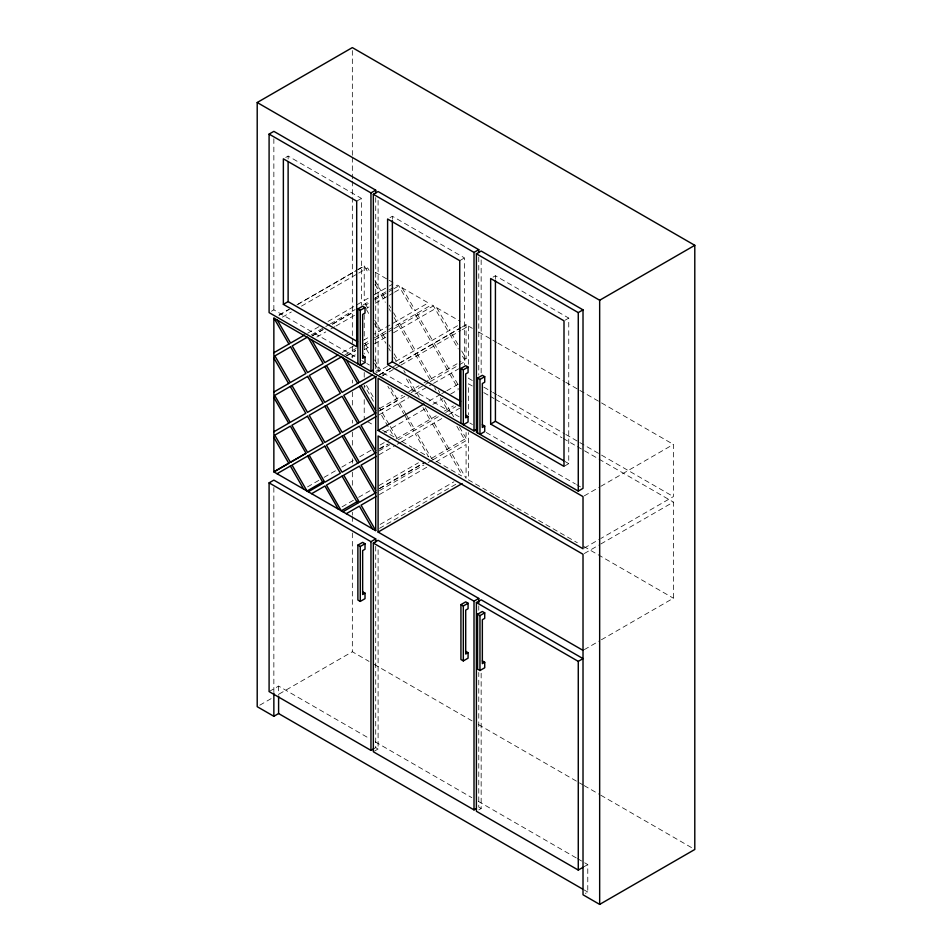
<?xml version="1.0" encoding="UTF-8"?>
<svg xmlns="http://www.w3.org/2000/svg" width="952" height="952" viewBox="0 0 952 952"><rect width="100%" height="100%" fill="white"/><g stroke="black" fill="none" stroke-linecap="round" stroke-linejoin="round"><path stroke-width="0.71" stroke-dasharray="4.76 3.57" d="M285.743 157.449L288.123 156.069L361.451 198.409L361.451 305.342M356.691 201.158L361.451 198.409M389.987 217.627L392.367 216.259L464.505 257.909L464.505 364.842M271.475 311.233L273.855 309.852L355.346 356.905M278.936 315.16L289.122 309.281M298.035 304.128L356.583 270.332M357.857 269.594L364.223 265.917L368.626 273.391M279.091 315.243L289.265 309.364M296.905 304.949L356.726 270.416M358 269.678L364.366 266.001M282.387 317.147L291.3 312.006M301.475 306.127L357.488 273.783M358.761 273.057L367.662 267.905L369.138 270.463M307.663 333.2L320.384 325.858M328.023 321.443L369.483 297.512M374.267 294.751L388.178 286.719M389.38 286.017L393.009 283.934M311.304 334.89L324.537 327.25M325.81 326.512L329.63 324.311M330.392 323.87L355.084 309.614M363.105 304.973L369.483 301.296M374.564 298.369L397.496 285.124L398.828 285.897L413.537 311.387M312.03 335.925L323.49 329.321M332.403 324.168L354.037 311.673M312.268 335.866L322.454 329.987M332.641 324.108L354.275 311.625M365.735 305.009L368.281 303.533M374.648 299.856L392.462 289.575M393.735 288.837L398.828 285.897M316.873 337.056L325.786 331.915M330.868 328.975L334.688 326.762M335.961 326.036L355.06 315.005M366.508 308.4L369.055 306.925M375.421 303.248L388.154 295.905M389.428 295.168L393.247 292.966M394.521 292.228L402.149 287.813L428.257 302.891L374.291 334.045M459.745 260.658L464.505 257.909M342.256 352.537L353.716 345.921M363.593 340.221L369.376 336.877M344.91 354.894L356.143 348.408M363.628 344.088L369.4 340.757M374.291 337.936L431.613 304.83L433.422 305.878L448.047 331.213M346.397 355.632L355.31 350.491M346.873 355.846L355.774 350.705M364.687 345.552L368.507 343.351M374.874 339.674L387.595 332.331M388.868 331.593L392.688 329.392M393.961 328.654L433.422 305.878M351.502 357.048L355.322 354.846M364.235 349.705L369.328 346.766M374.41 343.827L385.869 337.21M393.509 332.795L436.789 307.817L460.221 321.336M493.041 277.127L495.421 275.759L568.749 318.099L568.749 463.636L564 466.385M375.719 371.423L378.099 370.042L459.661 417.131M376.016 372.803L387.476 366.187M395.711 361.439L460.328 324.12M378.979 374.981L398.079 363.962M399.233 363.295L466.052 324.715L466.087 358.571L462.267 360.772M379.539 374.707L392.26 367.353M399.899 362.95L460.994 327.666M462.267 326.941L466.087 324.727M381.919 376.076L394.64 368.733M395.913 367.996L399.733 365.794M401.006 365.056L460.827 330.511M462.101 329.785L468.467 326.108L472.311 328.321M379.539 408.539L402.446 395.318M408.813 391.641L418.999 385.762M424.092 382.823L460.994 361.51M379.075 411.121L405.219 396.02M411.145 392.605L429.019 382.276M430.292 381.538L465.409 361.26L461.839 355.096M379.872 410.669L396.413 401.113L387.869 386.31M379.015 414.846L408.777 397.662M415.036 394.045L432.279 384.096M433.553 383.358L458.733 368.817M565.179 320.158L568.749 318.099M429.007 401.066L440.467 394.449M441.74 393.712L445.56 391.51M446.833 390.772L458.281 384.168M384.465 432.279L426.46 408.027M432.827 404.35L443.013 398.471M450.653 394.068L458.281 389.654M307.508 486.9L318.968 480.296M324.061 477.357L335.509 470.74M341.875 467.063L353.335 460.447M359.701 456.781L371.149 450.165M380.062 445.012L386.429 441.347M387.702 440.609L390.249 439.134M379.539 448.535L387.178 444.12M396.08 438.979L436.813 415.465M444.453 411.062L453.366 405.909M379.574 449.154L388.487 444.001M378.979 450.95L389.749 444.727M398.079 439.919L439.193 416.179M445.691 412.43L455.746 406.623M378.979 454.818L395.651 445.203M397.21 444.298L401.03 442.097M401.565 441.787L443.799 417.404M448.88 414.465L459.721 408.206M342.065 506.857L353.513 500.24M358.606 497.301L371.339 489.959M378.979 485.544L418.44 462.767M379.539 488.352L424.092 462.636M431.72 458.221L466.087 438.384L466.087 432.494M379.479 488.769L425.294 462.315M379.348 490.732L423.902 465.004M428.126 462.565L432.327 460.137M432.803 459.864L465.421 441.038L456.889 426.258M379.372 494.588L428.531 466.218M435.766 462.041L466.087 444.524L466.087 478.356L451.438 452.985M380.134 524.421L453.961 481.807M379.539 528.336L455.913 484.235M584.29 495.861L599.57 487.043M600.843 486.305L673.397 444.417L673.397 496.599L600.843 538.487M269.095 691.58L278.603 686.083L368.781 738.145M259.777 705.194L272.629 697.768M279.055 694.067L352.335 651.751L369.067 661.414M584.29 548.043L599.57 539.213M584.29 553.528L599.57 544.711M600.843 543.973L673.397 502.085L673.397 598.201L600.843 640.089M373.339 749.01L375.719 747.641L378.099 749.01L378.099 549.185M374.529 751.068L378.099 749.01M584.29 649.645L599.57 640.827M478.773 809.89L481.153 808.51L481.153 672.338M584.207 866.641L587.777 864.583L587.777 892.048L585.397 893.416M375.255 272.284L387.892 279.59M389.154 280.316L392.95 282.506M478.713 332.022L491.518 339.412M492.803 340.15L496.647 342.375M497.932 343.113L564.524 381.562M565.809 382.299L578.614 389.701M579.899 390.439L673.397 444.417M472.311 380.502L468.467 378.277L468.467 375.385M483.842 387.155L491.518 391.593M492.803 392.331L496.647 394.556M497.932 395.294L564.524 433.743M565.809 434.481L578.614 441.871M579.899 442.62L673.397 496.599M472.311 385.988L468.467 383.775L468.467 414.834M483.842 392.652L488.959 395.604M490.244 396.341L494.088 398.567M495.361 399.305L561.966 437.753M563.251 438.491L576.055 445.893M577.34 446.631L673.397 502.085M564.893 461.411L568.749 463.636M361.712 360.582L365.532 362.795M366.806 363.521L369.352 364.997M469.86 423.021L472.406 424.497M486.246 432.482L575.377 483.949M576.65 484.675L580.47 486.888M367.412 421.546L373.755 425.211M382.644 430.34L394.068 436.932L380.74 413.858M402.018 441.526L412.145 447.38M413.418 448.106L428.614 456.889L415.31 433.838M433.291 459.578L431.661 458.638L416.833 432.97M436.659 461.53L461.625 475.94M494.088 494.683L468.467 479.891L468.467 432.577M495.361 495.421L577.34 542.747M583.743 546.436L673.397 598.201M374.219 664.389L472.061 720.89M478.499 724.603L582.791 784.805M584.076 785.555L599.522 794.468M600.807 795.217L694.793 849.481M375.219 741.858L471.835 797.645M478.285 801.358L576.186 857.883M577.471 858.633L587.777 864.583M481.153 808.51L478.773 807.141L478.773 672.445M583.909 889.811L587.777 892.048M436.789 307.817L449.737 330.237M451.415 333.164L458.019 344.6M461.684 350.955L466.087 358.571M449.737 334.128L458.281 348.932M402.149 287.813L415.203 310.423M416.881 313.339L432.422 340.233M434.1 343.16L449.772 370.292M451.367 373.077L457.995 384.537M415.227 314.291L430.756 341.197M432.446 344.124L448.106 371.256M449.713 374.029L458.233 388.797M375.04 280.685L380.943 290.895M382.585 293.74L385.512 298.809M389.178 305.152L390.641 307.698M393.569 312.768L397.96 320.384M399.638 323.287L415.179 350.193M416.857 353.121L432.529 380.253M438.396 390.403L439.812 392.867M444.072 400.245L449.749 410.086M451.427 412.99L453.628 416.797M459.495 426.96L466.087 438.384M375.028 284.469L379.289 291.847M380.931 294.692L385.322 302.308M388.987 308.65L390.451 311.185M394.116 317.528L396.318 321.336M397.995 324.239L413.525 351.145M415.215 354.073L430.875 381.205M434.612 387.666L436.028 390.13M440.288 397.508L448.106 411.038M365.27 303.736L368.936 310.078M374.79 320.229L380.657 330.38M382.335 333.283L385.286 338.412M388.987 344.814L390.463 347.373M394.164 353.787L397.865 360.189M403.827 370.507L405.255 372.982M408.813 379.146L415.215 390.249M416.821 393.021L419.665 397.936M425.342 407.777L432.446 420.082M434.124 422.985L449.76 450.07M366.437 309.626L368.65 313.458M374.553 323.68L378.967 331.344M380.657 334.259L385.834 343.22M388.785 348.349L390.272 350.907M393.961 357.309L396.187 361.153M406.421 378.884L413.537 391.224M422.95 407.515L430.768 421.046M432.446 423.961L448.083 451.046M449.76 453.961L462.137 475.393M365.044 343.267L368.745 349.67M374.66 359.915L380.586 370.161M382.264 373.089L383.692 375.552M390.82 387.892L397.936 400.233M399.542 402.993L405.933 414.072M406.635 415.298L415.155 430.054M368.674 353.061L364.223 345.35L364.223 353.918M374.612 363.331L379.063 371.042M398.019 403.874L403.696 413.715M404.41 414.953L413.644 430.935M366.556 385.441L373.684 397.781M379.384 407.658L380.812 410.122M382.406 412.894L389.547 425.258M390.26 426.496L397.4 438.86M373.458 401.244L364.223 385.251L364.223 388.118M495.421 275.759L495.421 278.734M481.153 259.896L481.153 373.481M478.773 257.04L478.773 375.064M478.773 605.829L478.773 610.28M468.467 326.108L468.467 365.235M392.367 216.259L392.367 219.234M378.099 200.396L378.099 370.042M375.719 197.552L375.719 368.674M375.719 546.329L375.719 747.641M364.223 265.917L364.223 300.546M364.223 314.684L364.223 339.864M364.223 372.47L364.223 378.182M364.223 399.602L364.223 419.701M352.335 50.563L352.335 155.961M352.335 157.449L352.335 179.714M352.335 181.201L352.335 196.041M352.335 197.528L352.335 337.056M352.335 338.543L352.335 357.845M352.335 380.11L352.335 383.073M352.335 391.986L352.335 406.825M352.335 420.189L352.335 423.152M352.335 432.065L352.335 446.904M352.335 458.781L352.335 463.231M352.335 472.144L352.335 486.984M352.335 512.224L352.335 515.187M352.335 516.674L352.335 524.1M352.335 533.001L352.335 651.751M288.123 156.069L288.123 159.043M278.603 686.083L278.603 694.758M273.855 138.73L273.855 309.852M273.855 487.519L273.855 693.163"/><path stroke-width="1.43" d="M582.624 889.073L278.603 713.548L273.855 716.285L257.207 706.682L257.207 102.519L352.335 47.6L694.793 245.319L694.793 849.481L599.665 904.4L583.017 894.785L583.017 554.266L378.099 435.957L378.099 532.073L583.017 650.383M373.339 370.042L370.959 371.423L269.095 312.601L269.095 134.101L273.855 131.352L375.719 190.174L375.719 193.125M269.095 134.101L370.959 192.911L375.719 190.174M476.393 429.542L474.013 430.911L373.339 372.791L373.339 194.291L378.099 191.542L478.773 249.674L478.773 252.625M283.363 304.366L356.691 346.707L356.691 201.158L283.363 158.817L283.363 304.366L288.123 301.617L357.583 341.732M273.855 352.728L289.122 343.91M304.569 334.985L290.562 343.077L277.294 320.086M307.484 337.091L292.204 345.909L307.591 372.553L323.168 363.557L308.46 338.079M357.881 363.866L357.881 308.936L362.641 306.199L365.021 307.567L365.021 313.065L362.641 314.434L362.641 358.368L365.021 357L365.021 362.498L360.261 365.235L360.261 310.316L365.021 307.567M373.339 194.291L474.013 252.411L478.773 249.674M476.393 253.791L481.153 251.042L583.017 309.852L583.017 488.352L578.269 491.101L476.393 432.291L476.393 253.791L578.269 312.601L583.017 309.852M273.855 392.034L289.122 383.216M337.889 355.06L324.834 362.605L311.78 339.995M291.229 385.893L274.676 395.437L290.205 422.343L305.806 413.335L290.277 386.429M325.822 365.913L309.269 375.469L324.799 402.375L340.376 393.378L324.846 366.472M341.792 356.691L326.512 365.508L342.042 392.414L358.595 382.859M387.607 364.557L459.745 406.207L459.745 260.658L387.607 219.008L387.607 364.557L392.367 361.808L460.637 401.22M273.855 431.791L289.122 422.974M372.303 374.945L359.356 382.418L346.409 359.987M325.727 405.73L309.174 415.286L324.846 442.43L340.507 433.386L324.834 406.242M360.272 385.786L343.732 395.342L359.392 422.474L375.945 412.918M376.326 376.516L361.046 385.334L375.719 410.752M290.431 462.303L306.044 453.283L290.372 426.139L274.759 435.159L290.431 462.303L305.711 453.485M358.702 422.878L342.161 432.434L326.488 405.29L342.065 396.294L357.738 423.426M289.122 463.065L273.855 471.883L273.855 318.099L375.719 376.909L375.719 530.692L273.855 471.883L288.765 463.267L273.855 437.42M277.044 473.727L291.038 465.635M308.579 455.508L292.038 465.064L307.032 491.042L323.573 481.486M342.994 435.647L326.453 445.203L342.065 472.252L358.618 462.708M376.278 416.429L360.998 425.247L375.719 450.736M460.935 423.366L460.935 368.436L465.695 365.699L468.075 367.067L468.075 372.565L465.695 373.934L465.695 417.868L468.075 416.5L468.075 421.986L463.315 424.735L463.315 369.816L468.075 367.067M373.339 749.01L370.959 750.39L269.095 691.58L269.095 482.866L273.855 480.117L375.719 538.927L375.719 541.89M257.207 102.519L599.665 300.249L694.793 245.319M378.099 430.459L583.017 548.768L583.017 496.599L378.099 378.277L378.099 430.459L423.914 404.005M477.583 432.981L477.583 378.051L482.343 375.302L484.723 376.683L484.723 382.168L482.343 383.549L482.343 427.484L484.723 426.115L484.723 431.601L479.963 434.35L479.963 379.42L484.723 376.683M308.281 491.767L323.561 482.95M375.933 452.712L359.38 462.267L343.755 435.207L359.332 426.21L374.957 453.271M311.637 493.695L324.941 486.02L338.246 509.058M343.017 475.583L326.465 485.139L341.292 510.819L357.833 501.264M376.337 456.353L361.058 465.171L375.719 490.566M490.661 424.057L564 466.385L564 320.836L490.661 278.508L490.661 424.057L495.421 421.308L563.608 460.673M342.922 511.76L358.19 502.942M375.933 492.696L359.392 502.251L343.743 475.167L359.404 466.123L375.052 493.207M346.278 513.699L359.392 506.131L372.494 528.836M376.337 496.349L361.07 505.167L375.719 530.538M378.099 532.073L462.101 483.568M357.881 545.115L362.641 542.366L365.021 543.735L365.021 549.233L362.641 550.601L362.641 594.548L365.021 593.167L365.021 598.665L360.261 601.414L357.881 600.034L357.881 545.115L360.261 546.484L365.021 543.735M269.095 482.866L370.959 541.676L375.719 538.927M476.393 808.51L474.013 809.89L373.339 751.759L373.339 543.057L378.099 540.308L478.773 598.427L478.773 602.878M460.935 604.615L465.695 601.866L468.075 603.235L468.075 608.733L465.695 610.101L465.695 654.048L468.075 652.667L468.075 658.165L463.315 660.902L460.935 659.534L460.935 604.615L463.315 605.984L468.075 603.235M373.339 543.057L474.013 601.176L478.773 598.427M476.393 602.557L481.153 599.808L583.017 658.617L578.269 661.366L476.393 602.557L476.393 811.259L578.269 870.068L583.017 867.332M477.583 614.218L482.343 611.481L484.723 612.85L484.723 618.348L482.343 619.716L482.343 663.651L484.723 662.283L484.723 667.768L479.963 670.517L477.583 669.149L477.583 614.218L479.963 615.599L484.723 612.85M357.881 308.936L360.261 310.316M460.935 368.436L463.315 369.816M477.583 378.051L479.963 379.42M362.641 355.632L365.021 357M465.695 415.132L468.075 416.5M482.343 424.735L484.723 426.115M362.641 591.799L365.021 593.167M465.695 651.299L468.075 652.667M482.343 660.902L484.723 662.283M343.053 358.047L357.678 383.382M359.368 386.31L375.028 413.442M273.998 318.182L288.92 344.029M342.113 436.159L357.726 463.219M273.855 357.976L288.599 383.525M342.065 476.131L357.702 503.215M273.855 397.519L288.682 423.223M307.639 456.056L323.263 483.116M290.36 466.028L303.688 489.114M599.665 300.249L599.665 904.4M578.269 312.601L578.269 491.101M578.269 661.366L578.269 870.068M495.421 280.209L495.421 421.308M479.963 615.599L479.963 670.517M474.013 252.411L474.013 430.911M474.013 601.176L474.013 809.89M463.315 605.984L463.315 660.902M392.367 220.709L392.367 361.808M370.959 192.911L370.959 371.423M370.959 541.676L370.959 750.39M360.261 546.484L360.261 601.414M288.123 162.018L288.123 301.617M278.603 696.198L278.603 713.548M273.855 693.163L273.855 716.285M290.562 346.861L274.89 355.905L290.277 382.549L305.937 373.505L290.562 346.861M307.615 376.421L291.955 385.465L307.496 412.359L323.156 403.327L307.615 376.421M307.496 416.25L291.895 425.258L307.567 452.402L323.168 443.394L307.496 416.25M324.763 446.167L309.162 455.175L324.787 482.236L340.388 473.227L324.763 446.167"/></g></svg>
